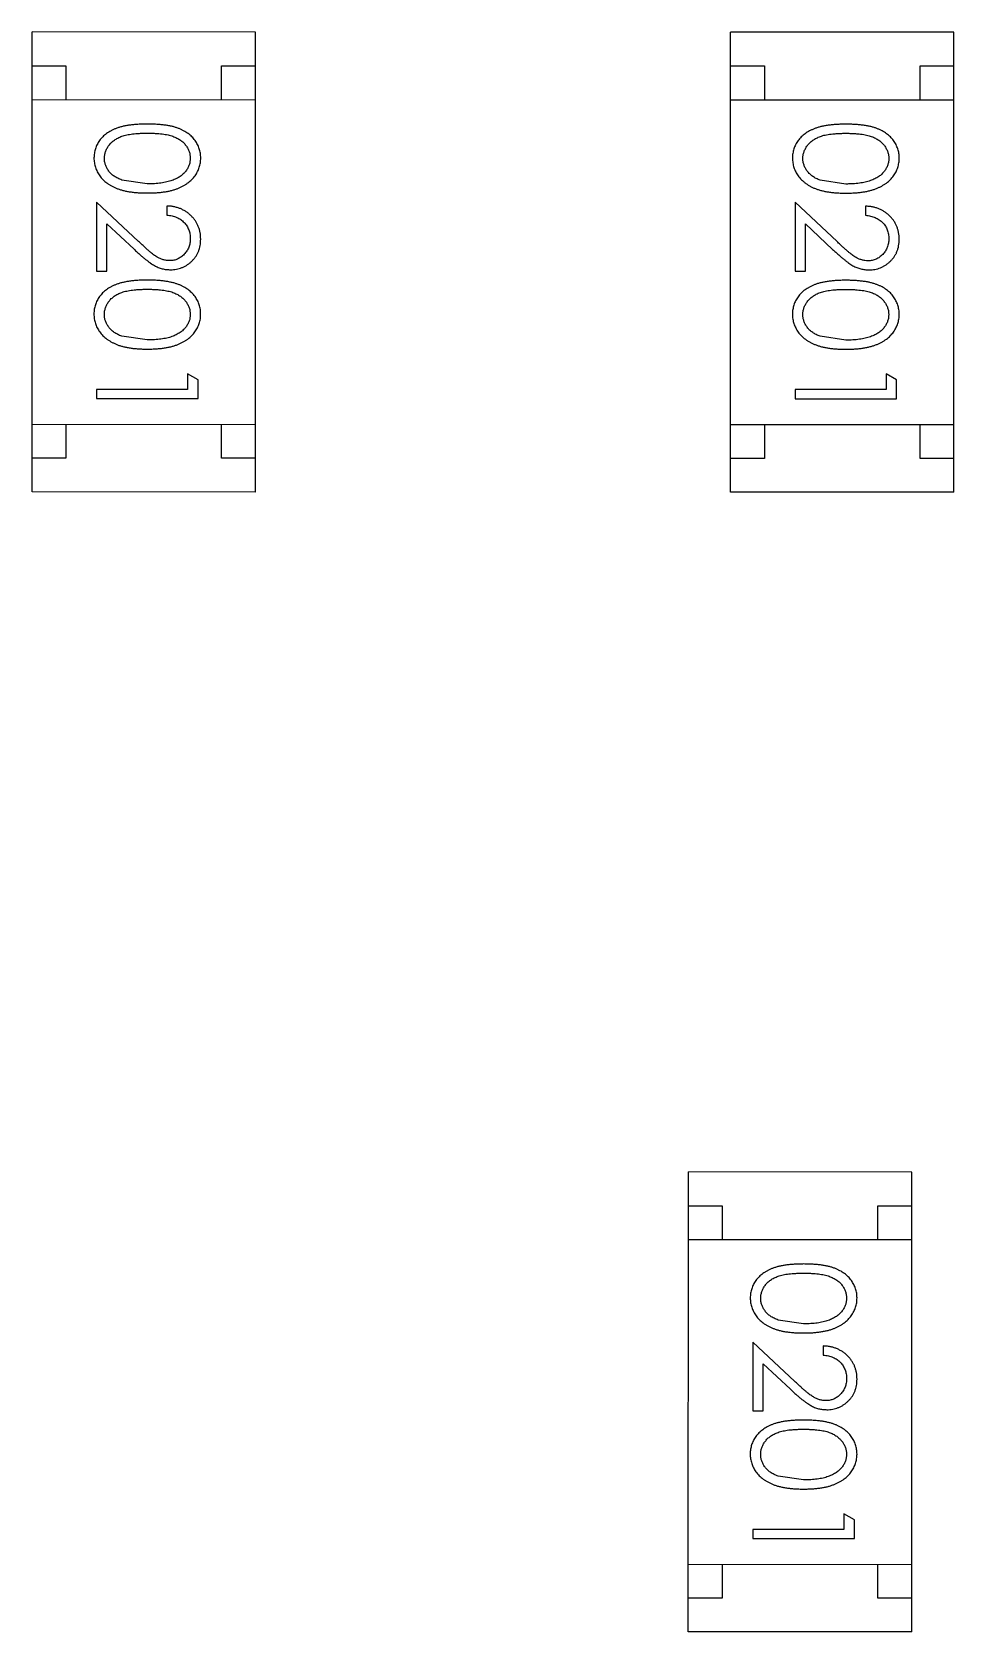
# Model space of a CAD drawing. Header units: inches. Extents: x -29 to 164, y -51 to 83.
# Drawn here: x 150.427 to 151.789, y 26.335 to 28.7 of the extents above; entities that cross this region are included whole.
import ezdxf

# ---------------------------------------------------------------- set-up
doc = ezdxf.new("R2010")
doc.units = ezdxf.units.IN
doc.header["$LTSCALE"] = 1.21
doc.header["$MEASUREMENT"] = 0
doc.layers.get('0').update_dxf_attribs({"linetype": 'CONTINUOUS'})

msp = doc.modelspace()

# ---------------------------------------------------------------- linework, layer by layer
at = {"color": 7, "linetype": 'Continuous'}
for p, q in [((150.4267, 28.0205), (150.4268, 28.7005)), ((150.7568, 28.7004), (150.4268, 28.7005)), ((150.7567, 28.0204), (150.7568, 28.7004)), ((151.4586, 28.0202), (151.4588, 28.7002)), ((151.7888, 28.7002), (151.4588, 28.7002)), ((151.7886, 28.0202), (151.7888, 28.7002)), ((150.4268, 28.6505), (150.4768, 28.6504)), ((150.4768, 28.6504), (150.4768, 28.6004)), ((150.7068, 28.6004), (150.7068, 28.6504)), ((150.7068, 28.6504), (150.7568, 28.6504)), ((151.4588, 28.6502), (151.5088, 28.6502)), ((151.5088, 28.6502), (151.5088, 28.6002)), ((151.7388, 28.6502), (151.7888, 28.6502)), ((151.7388, 28.6002), (151.7388, 28.6502)), ((150.4268, 28.6005), (150.7568, 28.6004)), ((151.4588, 28.6002), (151.7888, 28.6002)), ((150.597, 28.4759), (150.5593, 28.4816)), ((151.629, 28.4757), (151.5913, 28.4814)), ((150.522, 28.449), (150.522, 28.3471)), ((150.5841, 28.3908), (150.522, 28.449)), ((150.6259, 28.4432), (150.6259, 28.4298)), ((151.554, 28.4488), (151.554, 28.3469)), ((151.6161, 28.3906), (151.554, 28.4488)), ((151.6579, 28.443), (151.6579, 28.4295)), ((150.5374, 28.3471), (150.5374, 28.4169)), ((150.5374, 28.4169), (150.5774, 28.3794)), ((151.5694, 28.3469), (151.5694, 28.4167)), ((151.5694, 28.4167), (151.6094, 28.3791)), ((150.522, 28.3471), (150.5374, 28.3471)), ((151.554, 28.3469), (151.5694, 28.3469)), ((150.597, 28.2452), (150.5593, 28.2508)), ((151.629, 28.2449), (151.5913, 28.2506)), ((150.6566, 28.1951), (150.6566, 28.1721)), ((150.672, 28.1863), (150.6566, 28.1951)), ((151.6886, 28.1949), (151.6886, 28.1718)), ((151.704, 28.1861), (151.6886, 28.1949)), ((150.522, 28.1721), (150.522, 28.1586)), ((150.6566, 28.1721), (150.522, 28.1721)), ((150.672, 28.1586), (150.672, 28.1863)), ((151.554, 28.1719), (151.5539, 28.1584)), ((151.6886, 28.1718), (151.554, 28.1719)), ((151.7039, 28.1584), (151.704, 28.1861)), ((150.522, 28.1586), (150.672, 28.1586)), ((151.5539, 28.1584), (151.7039, 28.1584)), ((150.4267, 28.1205), (150.7567, 28.1204)), ((150.4767, 28.1204), (150.4767, 28.0704)), ((150.7067, 28.0704), (150.7067, 28.1204)), ((151.4587, 28.1202), (151.7887, 28.1202)), ((151.5087, 28.1202), (151.5086, 28.0702)), ((151.7386, 28.0702), (151.7387, 28.1202)), ((150.4767, 28.0704), (150.4267, 28.0705)), ((150.7567, 28.0704), (150.7067, 28.0704)), ((151.5086, 28.0702), (151.4586, 28.0702)), ((151.7886, 28.0702), (151.7386, 28.0702)), ((150.7567, 28.0204), (150.4267, 28.0205)), ((151.7886, 28.0202), (151.4586, 28.0202)), ((151.3963, 26.3353), (151.3964, 27.0153)), ((151.7264, 27.0152), (151.3964, 27.0153)), ((151.7263, 26.3352), (151.7264, 27.0152)), ((151.3964, 26.9653), (151.4464, 26.9652)), ((151.4464, 26.9652), (151.4464, 26.9152)), ((151.6764, 26.9652), (151.7264, 26.9652)), ((151.6764, 26.9152), (151.6764, 26.9652)), ((151.3964, 26.9153), (151.7264, 26.9152)), ((151.5667, 26.7907), (151.529, 26.7964)), ((151.4917, 26.7638), (151.4916, 26.6619)), ((151.5537, 26.7056), (151.4917, 26.7638)), ((151.5955, 26.758), (151.5955, 26.7446)), ((151.507, 26.6619), (151.507, 26.7317)), ((151.507, 26.7317), (151.5471, 26.6942)), ((151.4916, 26.6619), (151.507, 26.6619)), ((151.5666, 26.56), (151.5289, 26.5656)), ((151.6262, 26.5099), (151.6262, 26.4869)), ((151.6416, 26.5011), (151.6262, 26.5099)), ((151.6416, 26.4734), (151.6416, 26.5011)), ((151.6262, 26.4869), (151.4916, 26.4869)), ((151.4916, 26.4869), (151.4916, 26.4734)), ((151.4916, 26.4734), (151.6416, 26.4734)), ((151.3963, 26.4353), (151.7263, 26.4352)), ((151.4463, 26.4352), (151.4463, 26.3852)), ((151.6763, 26.3852), (151.6763, 26.4352)), ((151.4463, 26.3852), (151.3963, 26.3853)), ((151.7263, 26.3852), (151.6763, 26.3852)), ((151.7263, 26.3352), (151.3963, 26.3353))]:
    msp.add_line(p, q, dxfattribs=at)
for points, knots in [([(150.597, 28.5644), (150.5946, 28.5644), (150.59, 28.5643), (150.5832, 28.564), (150.5768, 28.5635), (150.5709, 28.5628), (150.5654, 28.5619), (150.5602, 28.5609), (150.5555, 28.5595), (150.5512, 28.558), (150.5472, 28.5563), (150.5434, 28.5545), (150.54, 28.5525), (150.5368, 28.5503), (150.5338, 28.548), (150.5311, 28.5455), (150.5286, 28.5429), (150.5264, 28.5401), (150.5245, 28.5372), (150.5228, 28.5341), (150.5214, 28.531), (150.5202, 28.5278), (150.5193, 28.5246), (150.5187, 28.5212), (150.5183, 28.5178), (150.5182, 28.5154), (150.5182, 28.5143)], [0, 0, 0, 0, 0.068113, 0.132564, 0.193427, 0.250218, 0.303569, 0.353576, 0.400235, 0.443586, 0.484619, 0.524292, 0.56238, 0.599049, 0.63494, 0.669782, 0.704009, 0.737842, 0.771098, 0.803896, 0.836415, 0.868639, 0.900715, 0.933378, 0.966213, 1, 1, 1, 1]), ([(150.5336, 28.5138), (150.5337, 28.5154), (150.5338, 28.5188), (150.5351, 28.5236), (150.5372, 28.5284), (150.5396, 28.5321), (150.5419, 28.535), (150.5438, 28.537), (150.546, 28.5389), (150.5483, 28.5407), (150.5508, 28.5423), (150.5535, 28.5438), (150.5564, 28.5452), (150.5595, 28.5464), (150.5629, 28.5475), (150.5667, 28.5484), (150.5708, 28.5492), (150.5753, 28.5498), (150.5802, 28.5503), (150.5855, 28.5507), (150.5912, 28.5509), (150.595, 28.5509), (150.597, 28.5509)], [0, 0, 0, 0, 0.060034, 0.120278, 0.182348, 0.247919, 0.281641, 0.315701, 0.350322, 0.385703, 0.421819, 0.459196, 0.497866, 0.538301, 0.58121, 0.628183, 0.679403, 0.734699, 0.794074, 0.858416, 0.927049, 1, 1, 1, 1]), ([(150.6759, 28.5142), (150.6759, 28.5154), (150.6758, 28.5177), (150.6754, 28.5212), (150.6748, 28.5246), (150.6738, 28.5278), (150.6727, 28.5311), (150.6712, 28.5342), (150.6695, 28.5372), (150.6675, 28.5402), (150.6653, 28.543), (150.6629, 28.5456), (150.6602, 28.5481), (150.6572, 28.5504), (150.654, 28.5526), (150.6505, 28.5546), (150.6468, 28.5564), (150.6429, 28.5581), (150.6386, 28.5596), (150.6339, 28.5609), (150.6288, 28.562), (150.6232, 28.5628), (150.6173, 28.5635), (150.6109, 28.564), (150.6041, 28.5643), (150.5994, 28.5644), (150.597, 28.5644)], [0, 0, 0, 0, 0.033742, 0.066533, 0.099153, 0.13154, 0.164087, 0.196563, 0.229707, 0.263315, 0.297504, 0.331686, 0.366482, 0.4021, 0.438958, 0.476748, 0.515985, 0.556589, 0.599519, 0.645765, 0.695487, 0.748721, 0.805687, 0.866754, 0.931405, 1, 1, 1, 1]), ([(150.597, 28.5509), (150.5991, 28.5509), (150.603, 28.5509), (150.6086, 28.5506), (150.6139, 28.5503), (150.6188, 28.5498), (150.6233, 28.5492), (150.6275, 28.5483), (150.6312, 28.5474), (150.6346, 28.5463), (150.6378, 28.5451), (150.6407, 28.5437), (150.6434, 28.5422), (150.6459, 28.5406), (150.6482, 28.5389), (150.6503, 28.537), (150.6523, 28.535), (150.6545, 28.5321), (150.6569, 28.5284), (150.659, 28.5237), (150.6602, 28.5187), (150.6604, 28.5154), (150.6605, 28.5138)], [0, 0, 0, 0, 0.073302, 0.142286, 0.206253, 0.266017, 0.321612, 0.372532, 0.419497, 0.462398, 0.502825, 0.541489, 0.579034, 0.615143, 0.650298, 0.684912, 0.718701, 0.752189, 0.817245, 0.879117, 0.939613, 1, 1, 1, 1]), ([(151.629, 28.5642), (151.6266, 28.5642), (151.6219, 28.5641), (151.6152, 28.5638), (151.6088, 28.5633), (151.6029, 28.5626), (151.5974, 28.5617), (151.5922, 28.5607), (151.5875, 28.5593), (151.5831, 28.5578), (151.5791, 28.5561), (151.5754, 28.5543), (151.572, 28.5523), (151.5688, 28.5501), (151.5658, 28.5478), (151.563, 28.5453), (151.5606, 28.5426), (151.5584, 28.5399), (151.5565, 28.5369), (151.5548, 28.5339), (151.5533, 28.5308), (151.5522, 28.5276), (151.5513, 28.5244), (151.5506, 28.521), (151.5502, 28.5175), (151.5502, 28.5152), (151.5502, 28.514)], [0, 0, 0, 0, 0.068113, 0.132564, 0.193427, 0.250218, 0.303569, 0.353576, 0.400235, 0.443586, 0.484619, 0.524292, 0.56238, 0.599049, 0.63494, 0.669782, 0.704009, 0.737842, 0.771098, 0.803896, 0.836415, 0.868639, 0.900715, 0.933378, 0.966213, 1, 1, 1, 1]), ([(151.5656, 28.5136), (151.5656, 28.5152), (151.5658, 28.5185), (151.5671, 28.5234), (151.5692, 28.5281), (151.5716, 28.5319), (151.5739, 28.5348), (151.5758, 28.5368), (151.5779, 28.5387), (151.5803, 28.5405), (151.5828, 28.5421), (151.5855, 28.5436), (151.5884, 28.5449), (151.5915, 28.5462), (151.5949, 28.5473), (151.5987, 28.5482), (151.6028, 28.5489), (151.6073, 28.5496), (151.6122, 28.5501), (151.6175, 28.5504), (151.6231, 28.5507), (151.627, 28.5507), (151.629, 28.5507)], [0, 0, 0, 0, 0.060034, 0.120278, 0.182348, 0.247919, 0.281641, 0.315701, 0.350322, 0.385703, 0.421819, 0.459196, 0.497866, 0.538301, 0.58121, 0.628183, 0.679403, 0.734699, 0.794074, 0.858416, 0.927049, 1, 1, 1, 1]), ([(151.7079, 28.514), (151.7078, 28.5152), (151.7078, 28.5175), (151.7074, 28.521), (151.7068, 28.5243), (151.7058, 28.5276), (151.7046, 28.5308), (151.7032, 28.534), (151.7015, 28.537), (151.6995, 28.54), (151.6973, 28.5428), (151.6949, 28.5454), (151.6921, 28.5479), (151.6892, 28.5502), (151.686, 28.5524), (151.6825, 28.5544), (151.6788, 28.5562), (151.6749, 28.5579), (151.6706, 28.5594), (151.6659, 28.5607), (151.6607, 28.5618), (151.6552, 28.5626), (151.6492, 28.5633), (151.6429, 28.5638), (151.636, 28.5641), (151.6314, 28.5642), (151.629, 28.5642)], [0, 0, 0, 0, 0.033742, 0.066533, 0.099153, 0.13154, 0.164087, 0.196563, 0.229707, 0.263315, 0.297504, 0.331686, 0.366482, 0.4021, 0.438958, 0.476748, 0.515985, 0.556589, 0.599519, 0.645765, 0.695487, 0.748721, 0.805687, 0.866754, 0.931405, 1, 1, 1, 1]), ([(151.629, 28.5507), (151.631, 28.5507), (151.635, 28.5507), (151.6406, 28.5504), (151.6459, 28.5501), (151.6508, 28.5496), (151.6553, 28.549), (151.6595, 28.5481), (151.6632, 28.5472), (151.6666, 28.5461), (151.6697, 28.5449), (151.6726, 28.5435), (151.6753, 28.542), (151.6779, 28.5404), (151.6802, 28.5387), (151.6823, 28.5368), (151.6843, 28.5347), (151.6865, 28.5319), (151.6889, 28.5281), (151.691, 28.5234), (151.6922, 28.5185), (151.6924, 28.5152), (151.6925, 28.5136)], [0, 0, 0, 0, 0.073302, 0.142286, 0.206253, 0.266017, 0.321612, 0.372532, 0.419497, 0.462398, 0.502825, 0.541489, 0.579034, 0.615143, 0.650298, 0.684912, 0.718701, 0.752189, 0.817245, 0.879117, 0.939613, 1, 1, 1, 1]), ([(150.5182, 28.5143), (150.5182, 28.5131), (150.5182, 28.5107), (150.5187, 28.5072), (150.5193, 28.5037), (150.5203, 28.5004), (150.5215, 28.4971), (150.5229, 28.4939), (150.5247, 28.4908), (150.5267, 28.4878), (150.5289, 28.4849), (150.5315, 28.4822), (150.5342, 28.4796), (150.5373, 28.4772), (150.5406, 28.4749), (150.5441, 28.4729), (150.5479, 28.4709), (150.552, 28.4692), (150.5564, 28.4675), (150.5611, 28.4662), (150.5662, 28.465), (150.5717, 28.4641), (150.5775, 28.4634), (150.5837, 28.4628), (150.5902, 28.4625), (150.5947, 28.4625), (150.597, 28.4625)], [0, 0, 0, 0, 0.033824, 0.067298, 0.10028, 0.133019, 0.165736, 0.198792, 0.232372, 0.266409, 0.301016, 0.336196, 0.371972, 0.408574, 0.446394, 0.485225, 0.525372, 0.567224, 0.611081, 0.65775, 0.70702, 0.759235, 0.814484, 0.873227, 0.934937, 1, 1, 1, 1]), ([(150.5593, 28.4816), (150.5583, 28.482), (150.5562, 28.4828), (150.5533, 28.4841), (150.5506, 28.4856), (150.548, 28.4872), (150.5457, 28.4889), (150.5436, 28.4908), (150.5417, 28.4928), (150.5394, 28.4956), (150.5371, 28.4993), (150.5351, 28.504), (150.5338, 28.5088), (150.5336, 28.5121), (150.5336, 28.5138)], [0, 0, 0, 0, 0.075949, 0.148549, 0.218996, 0.286119, 0.351826, 0.416074, 0.478265, 0.540325, 0.660405, 0.774606, 0.887187, 1, 1, 1, 1]), ([(150.597, 28.4625), (150.5993, 28.4625), (150.6038, 28.4625), (150.6103, 28.4628), (150.6165, 28.4634), (150.6224, 28.4641), (150.6279, 28.4651), (150.633, 28.4662), (150.6377, 28.4676), (150.6422, 28.4692), (150.6462, 28.4711), (150.6501, 28.473), (150.6536, 28.4751), (150.6569, 28.4773), (150.66, 28.4797), (150.6627, 28.4823), (150.6653, 28.485), (150.6675, 28.4879), (150.6695, 28.4909), (150.6712, 28.494), (150.6727, 28.4971), (150.6738, 28.5004), (150.6748, 28.5037), (150.6754, 28.5071), (150.6758, 28.5107), (150.6759, 28.513), (150.6759, 28.5142)], [0, 0, 0, 0, 0.065278, 0.127205, 0.186168, 0.241675, 0.294115, 0.343609, 0.390387, 0.434463, 0.476646, 0.517002, 0.555936, 0.593716, 0.630057, 0.665601, 0.700745, 0.734917, 0.768681, 0.802087, 0.834849, 0.867433, 0.900138, 0.932806, 0.966212, 1, 1, 1, 1]), ([(150.6605, 28.5138), (150.6604, 28.5121), (150.6602, 28.5088), (150.659, 28.504), (150.6569, 28.4993), (150.6545, 28.4956), (150.6522, 28.4927), (150.6502, 28.4907), (150.648, 28.4887), (150.6455, 28.4869), (150.6428, 28.4852), (150.6399, 28.4837), (150.6367, 28.4822), (150.6333, 28.4809), (150.6296, 28.4798), (150.6257, 28.4787), (150.6215, 28.4779), (150.6171, 28.4771), (150.6124, 28.4766), (150.6075, 28.4762), (150.6024, 28.476), (150.5988, 28.4759), (150.597, 28.4759)], [0, 0, 0, 0, 0.059689, 0.119507, 0.181075, 0.246162, 0.279894, 0.314468, 0.350403, 0.387474, 0.426147, 0.466624, 0.508745, 0.553328, 0.600058, 0.649177, 0.700552, 0.754894, 0.811825, 0.871514, 0.934319, 1, 1, 1, 1]), ([(151.5502, 28.514), (151.5502, 28.5128), (151.5502, 28.5105), (151.5507, 28.507), (151.5513, 28.5035), (151.5523, 28.5002), (151.5535, 28.4969), (151.5549, 28.4937), (151.5567, 28.4906), (151.5586, 28.4876), (151.5609, 28.4847), (151.5634, 28.482), (151.5662, 28.4794), (151.5693, 28.477), (151.5726, 28.4747), (151.5761, 28.4727), (151.5799, 28.4707), (151.584, 28.4689), (151.5884, 28.4673), (151.5931, 28.466), (151.5982, 28.4648), (151.6037, 28.4639), (151.6095, 28.4632), (151.6157, 28.4626), (151.6222, 28.4623), (151.6267, 28.4623), (151.629, 28.4622)], [0, 0, 0, 0, 0.033824, 0.067298, 0.10028, 0.133019, 0.165736, 0.198792, 0.232372, 0.266409, 0.301016, 0.336196, 0.371972, 0.408574, 0.446394, 0.485225, 0.525372, 0.567224, 0.611081, 0.65775, 0.70702, 0.759235, 0.814484, 0.873227, 0.934937, 1, 1, 1, 1]), ([(151.5913, 28.4814), (151.5903, 28.4818), (151.5882, 28.4825), (151.5853, 28.4839), (151.5826, 28.4853), (151.58, 28.4869), (151.5777, 28.4887), (151.5756, 28.4905), (151.5737, 28.4925), (151.5714, 28.4954), (151.5691, 28.499), (151.5671, 28.5038), (151.5658, 28.5086), (151.5656, 28.5119), (151.5656, 28.5136)], [0, 0, 0, 0, 0.075949, 0.148549, 0.218996, 0.286119, 0.351826, 0.416074, 0.478265, 0.540325, 0.660405, 0.774606, 0.887187, 1, 1, 1, 1]), ([(151.629, 28.4622), (151.6313, 28.4623), (151.6357, 28.4623), (151.6423, 28.4626), (151.6485, 28.4631), (151.6544, 28.4639), (151.6598, 28.4648), (151.665, 28.466), (151.6697, 28.4674), (151.6741, 28.469), (151.6782, 28.4708), (151.6821, 28.4727), (151.6856, 28.4749), (151.6889, 28.4771), (151.6919, 28.4795), (151.6947, 28.4821), (151.6972, 28.4848), (151.6995, 28.4877), (151.7015, 28.4906), (151.7032, 28.4937), (151.7046, 28.4969), (151.7058, 28.5002), (151.7067, 28.5035), (151.7074, 28.5069), (151.7078, 28.5104), (151.7078, 28.5128), (151.7079, 28.514)], [0, 0, 0, 0, 0.065278, 0.127205, 0.186168, 0.241675, 0.294115, 0.343609, 0.390387, 0.434463, 0.476646, 0.517002, 0.555936, 0.593716, 0.630057, 0.665601, 0.700745, 0.734917, 0.768681, 0.802087, 0.834849, 0.867433, 0.900138, 0.932806, 0.966212, 1, 1, 1, 1]), ([(151.6925, 28.5136), (151.6924, 28.5119), (151.6922, 28.5086), (151.691, 28.5038), (151.6888, 28.4991), (151.6865, 28.4954), (151.6842, 28.4925), (151.6822, 28.4905), (151.68, 28.4885), (151.6775, 28.4867), (151.6748, 28.485), (151.6718, 28.4835), (151.6687, 28.482), (151.6652, 28.4807), (151.6616, 28.4795), (151.6577, 28.4785), (151.6535, 28.4777), (151.6491, 28.4769), (151.6444, 28.4764), (151.6395, 28.4759), (151.6343, 28.4758), (151.6308, 28.4757), (151.629, 28.4757)], [0, 0, 0, 0, 0.059689, 0.119507, 0.181075, 0.246162, 0.279894, 0.314468, 0.350403, 0.387474, 0.426147, 0.466624, 0.508745, 0.553328, 0.600058, 0.649177, 0.700552, 0.754894, 0.811825, 0.871514, 0.934319, 1, 1, 1, 1]), ([(150.6759, 28.3943), (150.6758, 28.396), (150.6758, 28.3993), (150.6751, 28.4041), (150.674, 28.4087), (150.6724, 28.4132), (150.6704, 28.4174), (150.668, 28.4214), (150.6652, 28.4252), (150.6618, 28.4288), (150.6582, 28.432), (150.6543, 28.4349), (150.6502, 28.4373), (150.6458, 28.4394), (150.6412, 28.441), (150.6363, 28.4422), (150.6312, 28.443), (150.6277, 28.4431), (150.6259, 28.4432)], [0, 0, 0, 0, 0.06445, 0.126725, 0.187421, 0.247417, 0.306749, 0.366595, 0.427749, 0.490235, 0.553031, 0.614805, 0.676505, 0.738096, 0.801021, 0.864897, 0.931209, 1, 1, 1, 1]), ([(151.7078, 28.3941), (151.7078, 28.3958), (151.7077, 28.399), (151.7071, 28.4039), (151.7059, 28.4085), (151.7044, 28.4129), (151.7024, 28.4171), (151.7, 28.4212), (151.6971, 28.425), (151.6938, 28.4285), (151.6902, 28.4318), (151.6863, 28.4347), (151.6822, 28.4371), (151.6778, 28.4391), (151.6731, 28.4408), (151.6683, 28.4419), (151.6631, 28.4427), (151.6596, 28.4429), (151.6579, 28.443)], [0, 0, 0, 0, 0.06445, 0.126725, 0.187421, 0.247417, 0.306749, 0.366595, 0.427749, 0.490235, 0.553031, 0.614805, 0.676505, 0.738096, 0.801021, 0.864897, 0.931209, 1, 1, 1, 1]), ([(150.6259, 28.4298), (150.6272, 28.4296), (150.6298, 28.4294), (150.6336, 28.4286), (150.6371, 28.4277), (150.6405, 28.4265), (150.6435, 28.4249), (150.6464, 28.4232), (150.649, 28.4212), (150.6514, 28.4189), (150.6535, 28.4165), (150.6554, 28.4139), (150.657, 28.4111), (150.6582, 28.4082), (150.6592, 28.4051), (150.66, 28.4018), (150.6604, 28.3985), (150.6604, 28.3962), (150.6605, 28.395)], [0, 0, 0, 0, 0.073648, 0.143686, 0.210962, 0.275557, 0.338064, 0.399311, 0.4594, 0.51934, 0.579024, 0.637809, 0.695959, 0.754122, 0.813113, 0.873453, 0.935561, 1, 1, 1, 1]), ([(151.6579, 28.4295), (151.6592, 28.4294), (151.6618, 28.4292), (151.6656, 28.4284), (151.6691, 28.4275), (151.6724, 28.4262), (151.6755, 28.4247), (151.6784, 28.423), (151.681, 28.421), (151.6834, 28.4187), (151.6855, 28.4163), (151.6874, 28.4137), (151.689, 28.4109), (151.6902, 28.4079), (151.6912, 28.4049), (151.6919, 28.4016), (151.6924, 28.3982), (151.6924, 28.3959), (151.6925, 28.3948)], [0, 0, 0, 0, 0.073648, 0.143686, 0.210962, 0.275557, 0.338064, 0.399311, 0.4594, 0.51934, 0.579024, 0.637809, 0.695959, 0.754122, 0.813113, 0.873453, 0.935561, 1, 1, 1, 1]), ([(150.6301, 28.3625), (150.6284, 28.3625), (150.6252, 28.3626), (150.6204, 28.3637), (150.6158, 28.3654), (150.612, 28.3674), (150.6088, 28.3694), (150.6061, 28.3713), (150.6032, 28.3736), (150.5999, 28.3763), (150.5964, 28.3794), (150.5926, 28.3828), (150.5884, 28.3867), (150.5856, 28.3894), (150.5841, 28.3908)], [0, 0, 0, 0, 0.088014, 0.174976, 0.2638, 0.355443, 0.406413, 0.465519, 0.533076, 0.609353, 0.693899, 0.787171, 0.889197, 1, 1, 1, 1]), ([(150.6605, 28.395), (150.6604, 28.3939), (150.6604, 28.3917), (150.66, 28.3884), (150.6593, 28.3853), (150.6583, 28.3824), (150.657, 28.3795), (150.6555, 28.3768), (150.6536, 28.3743), (150.6515, 28.3719), (150.6492, 28.3697), (150.6468, 28.3678), (150.6443, 28.3661), (150.6417, 28.3647), (150.6389, 28.3637), (150.6361, 28.363), (150.6331, 28.3625), (150.6311, 28.3625), (150.6301, 28.3625)], [0, 0, 0, 0, 0.068027, 0.133505, 0.19695, 0.26027, 0.322741, 0.384982, 0.448465, 0.513424, 0.578224, 0.640011, 0.700094, 0.760067, 0.819012, 0.877878, 0.938035, 1, 1, 1, 1]), ([(150.6313, 28.349), (150.6327, 28.349), (150.6357, 28.3491), (150.64, 28.3497), (150.6441, 28.3507), (150.6481, 28.352), (150.652, 28.3538), (150.6557, 28.356), (150.6593, 28.3585), (150.6626, 28.3615), (150.6658, 28.3647), (150.6684, 28.3682), (150.6707, 28.372), (150.6726, 28.376), (150.6741, 28.3802), (150.6751, 28.3847), (150.6757, 28.3894), (150.6758, 28.3927), (150.6759, 28.3943)], [0, 0, 0, 0, 0.06271, 0.123347, 0.183401, 0.242828, 0.302097, 0.36242, 0.423725, 0.487032, 0.550491, 0.612709, 0.674265, 0.73617, 0.799211, 0.863483, 0.930525, 1, 1, 1, 1]), ([(151.662, 28.3622), (151.6604, 28.3623), (151.6572, 28.3624), (151.6524, 28.3635), (151.6477, 28.3652), (151.6439, 28.3671), (151.6408, 28.3692), (151.6381, 28.3711), (151.6352, 28.3734), (151.6319, 28.3761), (151.6284, 28.3792), (151.6245, 28.3826), (151.6204, 28.3865), (151.6176, 28.3892), (151.6161, 28.3906)], [0, 0, 0, 0, 0.088014, 0.174976, 0.2638, 0.355443, 0.406413, 0.465519, 0.533076, 0.609353, 0.693899, 0.787171, 0.889197, 1, 1, 1, 1]), ([(151.6925, 28.3948), (151.6924, 28.3936), (151.6924, 28.3914), (151.6919, 28.3882), (151.6912, 28.3851), (151.6903, 28.3821), (151.689, 28.3793), (151.6874, 28.3766), (151.6856, 28.3741), (151.6835, 28.3716), (151.6812, 28.3694), (151.6788, 28.3675), (151.6763, 28.3659), (151.6737, 28.3645), (151.6709, 28.3635), (151.668, 28.3628), (151.6651, 28.3623), (151.6631, 28.3623), (151.662, 28.3622)], [0, 0, 0, 0, 0.068027, 0.133505, 0.19695, 0.26027, 0.322741, 0.384982, 0.448465, 0.513424, 0.578224, 0.640011, 0.700094, 0.760067, 0.819012, 0.877878, 0.938035, 1, 1, 1, 1]), ([(151.6632, 28.3488), (151.6647, 28.3488), (151.6676, 28.3489), (151.672, 28.3495), (151.6761, 28.3505), (151.6801, 28.3518), (151.684, 28.3536), (151.6877, 28.3558), (151.6912, 28.3583), (151.6946, 28.3613), (151.6977, 28.3645), (151.7004, 28.368), (151.7027, 28.3718), (151.7046, 28.3757), (151.7061, 28.38), (151.7071, 28.3845), (151.7077, 28.3892), (151.7078, 28.3924), (151.7078, 28.3941)], [0, 0, 0, 0, 0.06271, 0.123347, 0.183401, 0.242828, 0.302097, 0.36242, 0.423725, 0.487032, 0.550491, 0.612709, 0.674265, 0.73617, 0.799211, 0.863483, 0.930525, 1, 1, 1, 1]), ([(150.5774, 28.3794), (150.579, 28.3779), (150.582, 28.3751), (150.5863, 28.3712), (150.5904, 28.3676), (150.5943, 28.3644), (150.5979, 28.3616), (150.6013, 28.3591), (150.6045, 28.357), (150.6083, 28.3547), (150.613, 28.3524), (150.6189, 28.3504), (150.625, 28.3492), (150.6292, 28.3491), (150.6313, 28.349)], [0, 0, 0, 0, 0.09953, 0.192079, 0.277712, 0.357454, 0.429648, 0.495771, 0.555538, 0.608657, 0.707578, 0.804328, 0.901298, 1, 1, 1, 1]), ([(151.6094, 28.3791), (151.611, 28.3777), (151.6139, 28.3749), (151.6183, 28.371), (151.6224, 28.3674), (151.6263, 28.3642), (151.6299, 28.3614), (151.6333, 28.3589), (151.6365, 28.3568), (151.6403, 28.3545), (151.645, 28.3521), (151.6509, 28.3502), (151.657, 28.349), (151.6612, 28.3488), (151.6632, 28.3488)], [0, 0, 0, 0, 0.09953, 0.192079, 0.277712, 0.357454, 0.429648, 0.495771, 0.555538, 0.608657, 0.707578, 0.804328, 0.901298, 1, 1, 1, 1]), ([(150.5969, 28.3336), (150.5946, 28.3336), (150.5899, 28.3336), (150.5832, 28.3333), (150.5768, 28.3328), (150.5709, 28.3321), (150.5653, 28.3312), (150.5602, 28.3301), (150.5555, 28.3288), (150.5511, 28.3273), (150.5471, 28.3256), (150.5434, 28.3237), (150.5399, 28.3217), (150.5367, 28.3195), (150.5337, 28.3172), (150.531, 28.3148), (150.5286, 28.3121), (150.5264, 28.3093), (150.5245, 28.3064), (150.5228, 28.3034), (150.5213, 28.3003), (150.5202, 28.2971), (150.5193, 28.2938), (150.5186, 28.2905), (150.5182, 28.287), (150.5182, 28.2847), (150.5181, 28.2835)], [0, 0, 0, 0, 0.068113, 0.132564, 0.193427, 0.250218, 0.303569, 0.353576, 0.400235, 0.443586, 0.484619, 0.524292, 0.56238, 0.599049, 0.63494, 0.669782, 0.704009, 0.737842, 0.771098, 0.803896, 0.836415, 0.868639, 0.900715, 0.933378, 0.966213, 1, 1, 1, 1]), ([(150.5335, 28.283), (150.5336, 28.2847), (150.5338, 28.288), (150.5351, 28.2929), (150.5372, 28.2976), (150.5395, 28.3014), (150.5418, 28.3042), (150.5438, 28.3063), (150.5459, 28.3082), (150.5482, 28.3099), (150.5507, 28.3116), (150.5534, 28.313), (150.5563, 28.3144), (150.5595, 28.3156), (150.5629, 28.3167), (150.5666, 28.3176), (150.5708, 28.3184), (150.5753, 28.3191), (150.5802, 28.3195), (150.5855, 28.3199), (150.5911, 28.3201), (150.595, 28.3201), (150.597, 28.3202)], [0, 0, 0, 0, 0.060034, 0.120278, 0.182348, 0.247919, 0.281641, 0.315701, 0.350322, 0.385703, 0.421819, 0.459196, 0.497866, 0.538301, 0.58121, 0.628183, 0.679403, 0.734699, 0.794074, 0.858416, 0.927049, 1, 1, 1, 1]), ([(150.6758, 28.2834), (150.6758, 28.2846), (150.6758, 28.287), (150.6754, 28.2904), (150.6747, 28.2938), (150.6738, 28.2971), (150.6726, 28.3003), (150.6712, 28.3034), (150.6694, 28.3064), (150.6675, 28.3094), (150.6653, 28.3122), (150.6628, 28.3149), (150.6601, 28.3173), (150.6572, 28.3197), (150.6539, 28.3218), (150.6505, 28.3238), (150.6468, 28.3257), (150.6428, 28.3273), (150.6385, 28.3288), (150.6338, 28.3301), (150.6287, 28.3312), (150.6232, 28.3321), (150.6172, 28.3328), (150.6108, 28.3333), (150.604, 28.3336), (150.5993, 28.3336), (150.5969, 28.3336)], [0, 0, 0, 0, 0.033742, 0.066533, 0.099153, 0.13154, 0.164087, 0.196563, 0.229707, 0.263315, 0.297504, 0.331686, 0.366482, 0.4021, 0.438958, 0.476748, 0.515985, 0.556589, 0.599519, 0.645765, 0.695487, 0.748721, 0.805687, 0.866754, 0.931405, 1, 1, 1, 1]), ([(150.597, 28.3202), (150.599, 28.3201), (150.6029, 28.3201), (150.6086, 28.3199), (150.6139, 28.3195), (150.6188, 28.319), (150.6233, 28.3184), (150.6274, 28.3176), (150.6312, 28.3167), (150.6346, 28.3156), (150.6377, 28.3143), (150.6406, 28.313), (150.6433, 28.3115), (150.6458, 28.3098), (150.6482, 28.3081), (150.6503, 28.3062), (150.6522, 28.3042), (150.6545, 28.3013), (150.6568, 28.2976), (150.659, 28.2929), (150.6602, 28.288), (150.6604, 28.2847), (150.6605, 28.283)], [0, 0, 0, 0, 0.073302, 0.142286, 0.206253, 0.266017, 0.321612, 0.372532, 0.419497, 0.462398, 0.502825, 0.541489, 0.579034, 0.615143, 0.650298, 0.684912, 0.718701, 0.752189, 0.817245, 0.879117, 0.939613, 1, 1, 1, 1]), ([(151.6289, 28.3334), (151.6265, 28.3334), (151.6219, 28.3334), (151.6151, 28.3331), (151.6088, 28.3326), (151.6028, 28.3318), (151.5973, 28.3309), (151.5922, 28.3299), (151.5874, 28.3286), (151.5831, 28.3271), (151.5791, 28.3254), (151.5754, 28.3235), (151.5719, 28.3215), (151.5687, 28.3193), (151.5657, 28.317), (151.563, 28.3145), (151.5606, 28.3119), (151.5584, 28.3091), (151.5564, 28.3062), (151.5548, 28.3032), (151.5533, 28.3001), (151.5522, 28.2969), (151.5513, 28.2936), (151.5506, 28.2902), (151.5502, 28.2868), (151.5501, 28.2844), (151.5501, 28.2833)], [0, 0, 0, 0, 0.068113, 0.132564, 0.193427, 0.250218, 0.303569, 0.353576, 0.400235, 0.443586, 0.484619, 0.524292, 0.56238, 0.599049, 0.63494, 0.669782, 0.704009, 0.737842, 0.771098, 0.803896, 0.836415, 0.868639, 0.900715, 0.933378, 0.966213, 1, 1, 1, 1]), ([(151.5655, 28.2828), (151.5656, 28.2845), (151.5658, 28.2878), (151.5671, 28.2926), (151.5691, 28.2974), (151.5715, 28.3011), (151.5738, 28.304), (151.5757, 28.3061), (151.5779, 28.3079), (151.5802, 28.3097), (151.5827, 28.3113), (151.5854, 28.3128), (151.5883, 28.3142), (151.5914, 28.3154), (151.5949, 28.3165), (151.5986, 28.3174), (151.6028, 28.3182), (151.6073, 28.3189), (151.6122, 28.3193), (151.6174, 28.3197), (151.6231, 28.3199), (151.627, 28.3199), (151.629, 28.3199)], [0, 0, 0, 0, 0.060034, 0.120278, 0.182348, 0.247919, 0.281641, 0.315701, 0.350322, 0.385703, 0.421819, 0.459196, 0.497866, 0.538301, 0.58121, 0.628183, 0.679403, 0.734699, 0.794074, 0.858416, 0.927049, 1, 1, 1, 1]), ([(151.7078, 28.2832), (151.7078, 28.2844), (151.7078, 28.2867), (151.7074, 28.2902), (151.7067, 28.2936), (151.7058, 28.2969), (151.7046, 28.3001), (151.7031, 28.3032), (151.7014, 28.3062), (151.6995, 28.3092), (151.6973, 28.312), (151.6948, 28.3147), (151.6921, 28.3171), (151.6891, 28.3195), (151.6859, 28.3216), (151.6825, 28.3236), (151.6788, 28.3255), (151.6748, 28.3271), (151.6705, 28.3286), (151.6658, 28.3299), (151.6607, 28.331), (151.6552, 28.3319), (151.6492, 28.3325), (151.6428, 28.333), (151.636, 28.3334), (151.6313, 28.3334), (151.6289, 28.3334)], [0, 0, 0, 0, 0.033742, 0.066533, 0.099153, 0.13154, 0.164087, 0.196563, 0.229707, 0.263315, 0.297504, 0.331686, 0.366482, 0.4021, 0.438958, 0.476748, 0.515985, 0.556589, 0.599519, 0.645765, 0.695487, 0.748721, 0.805687, 0.866754, 0.931405, 1, 1, 1, 1]), ([(151.629, 28.3199), (151.631, 28.3199), (151.6349, 28.3199), (151.6406, 28.3197), (151.6458, 28.3193), (151.6507, 28.3188), (151.6553, 28.3182), (151.6594, 28.3174), (151.6632, 28.3165), (151.6666, 28.3154), (151.6697, 28.3141), (151.6726, 28.3128), (151.6753, 28.3113), (151.6778, 28.3096), (151.6801, 28.3079), (151.6823, 28.306), (151.6842, 28.304), (151.6864, 28.3011), (151.6888, 28.2974), (151.6909, 28.2927), (151.6922, 28.2878), (151.6923, 28.2844), (151.6924, 28.2828)], [0, 0, 0, 0, 0.073302, 0.142286, 0.206253, 0.266017, 0.321612, 0.372532, 0.419497, 0.462398, 0.502825, 0.541489, 0.579034, 0.615143, 0.650298, 0.684912, 0.718701, 0.752189, 0.817245, 0.879117, 0.939613, 1, 1, 1, 1]), ([(150.5181, 28.2835), (150.5182, 28.2823), (150.5182, 28.2799), (150.5186, 28.2764), (150.5193, 28.273), (150.5202, 28.2696), (150.5214, 28.2664), (150.5229, 28.2632), (150.5246, 28.2601), (150.5266, 28.2571), (150.5289, 28.2542), (150.5314, 28.2514), (150.5342, 28.2488), (150.5372, 28.2464), (150.5405, 28.2442), (150.5441, 28.2421), (150.5479, 28.2402), (150.552, 28.2384), (150.5563, 28.2368), (150.5611, 28.2355), (150.5662, 28.2343), (150.5716, 28.2333), (150.5774, 28.2326), (150.5836, 28.2321), (150.5902, 28.2318), (150.5946, 28.2317), (150.5969, 28.2317)], [0, 0, 0, 0, 0.033824, 0.067298, 0.10028, 0.133019, 0.165736, 0.198792, 0.232372, 0.266409, 0.301016, 0.336196, 0.371972, 0.408574, 0.446394, 0.485225, 0.525372, 0.567224, 0.611081, 0.65775, 0.70702, 0.759235, 0.814484, 0.873227, 0.934937, 1, 1, 1, 1]), ([(150.5593, 28.2508), (150.5582, 28.2512), (150.5562, 28.252), (150.5532, 28.2533), (150.5505, 28.2548), (150.548, 28.2564), (150.5457, 28.2581), (150.5436, 28.26), (150.5416, 28.262), (150.5394, 28.2648), (150.537, 28.2685), (150.5351, 28.2732), (150.5337, 28.278), (150.5336, 28.2814), (150.5335, 28.283)], [0, 0, 0, 0, 0.075949, 0.148549, 0.218996, 0.286119, 0.351826, 0.416074, 0.478265, 0.540325, 0.660405, 0.774606, 0.887187, 1, 1, 1, 1]), ([(150.5969, 28.2317), (150.5992, 28.2317), (150.6037, 28.2318), (150.6103, 28.2321), (150.6165, 28.2326), (150.6223, 28.2333), (150.6278, 28.2343), (150.6329, 28.2354), (150.6377, 28.2369), (150.6421, 28.2385), (150.6462, 28.2403), (150.65, 28.2422), (150.6536, 28.2443), (150.6569, 28.2465), (150.6599, 28.249), (150.6627, 28.2515), (150.6652, 28.2542), (150.6674, 28.2571), (150.6694, 28.2601), (150.6711, 28.2632), (150.6726, 28.2664), (150.6738, 28.2696), (150.6747, 28.2729), (150.6754, 28.2764), (150.6758, 28.2799), (150.6758, 28.2823), (150.6758, 28.2834)], [0, 0, 0, 0, 0.065278, 0.127205, 0.186168, 0.241675, 0.294115, 0.343609, 0.390387, 0.434463, 0.476646, 0.517002, 0.555936, 0.593716, 0.630057, 0.665601, 0.700745, 0.734917, 0.768681, 0.802087, 0.834849, 0.867433, 0.900138, 0.932806, 0.966212, 1, 1, 1, 1]), ([(150.6605, 28.283), (150.6604, 28.2814), (150.6602, 28.2781), (150.659, 28.2732), (150.6568, 28.2686), (150.6545, 28.2648), (150.6522, 28.2619), (150.6502, 28.2599), (150.648, 28.2579), (150.6455, 28.2561), (150.6428, 28.2545), (150.6398, 28.2529), (150.6366, 28.2515), (150.6332, 28.2501), (150.6295, 28.249), (150.6256, 28.2479), (150.6215, 28.2471), (150.6171, 28.2464), (150.6124, 28.2459), (150.6075, 28.2454), (150.6023, 28.2452), (150.5988, 28.2452), (150.597, 28.2452)], [0, 0, 0, 0, 0.059689, 0.119507, 0.181075, 0.246162, 0.279894, 0.314468, 0.350403, 0.387474, 0.426147, 0.466624, 0.508745, 0.553328, 0.600058, 0.649177, 0.700552, 0.754894, 0.811825, 0.871514, 0.934319, 1, 1, 1, 1]), ([(151.5501, 28.2833), (151.5501, 28.2821), (151.5502, 28.2797), (151.5506, 28.2762), (151.5513, 28.2727), (151.5522, 28.2694), (151.5534, 28.2661), (151.5549, 28.2629), (151.5566, 28.2599), (151.5586, 28.2568), (151.5609, 28.2539), (151.5634, 28.2512), (151.5662, 28.2486), (151.5692, 28.2462), (151.5725, 28.244), (151.5761, 28.2419), (151.5799, 28.24), (151.5839, 28.2382), (151.5883, 28.2366), (151.5931, 28.2352), (151.5982, 28.2341), (151.6036, 28.2331), (151.6094, 28.2324), (151.6156, 28.2318), (151.6221, 28.2316), (151.6266, 28.2315), (151.6289, 28.2315)], [0, 0, 0, 0, 0.033824, 0.067298, 0.10028, 0.133019, 0.165736, 0.198792, 0.232372, 0.266409, 0.301016, 0.336196, 0.371972, 0.408574, 0.446394, 0.485225, 0.525372, 0.567224, 0.611081, 0.65775, 0.70702, 0.759235, 0.814484, 0.873227, 0.934937, 1, 1, 1, 1]), ([(151.5913, 28.2506), (151.5902, 28.251), (151.5882, 28.2518), (151.5852, 28.2531), (151.5825, 28.2546), (151.58, 28.2562), (151.5777, 28.2579), (151.5755, 28.2598), (151.5736, 28.2618), (151.5714, 28.2646), (151.569, 28.2683), (151.567, 28.273), (151.5657, 28.2778), (151.5656, 28.2811), (151.5655, 28.2828)], [0, 0, 0, 0, 0.075949, 0.148549, 0.218996, 0.286119, 0.351826, 0.416074, 0.478265, 0.540325, 0.660405, 0.774606, 0.887187, 1, 1, 1, 1]), ([(151.6289, 28.2315), (151.6312, 28.2315), (151.6357, 28.2316), (151.6423, 28.2318), (151.6485, 28.2324), (151.6543, 28.2331), (151.6598, 28.2341), (151.6649, 28.2352), (151.6697, 28.2367), (151.6741, 28.2382), (151.6782, 28.2401), (151.682, 28.242), (151.6856, 28.2441), (151.6889, 28.2463), (151.6919, 28.2487), (151.6947, 28.2513), (151.6972, 28.254), (151.6994, 28.2569), (151.7014, 28.2599), (151.7031, 28.263), (151.7046, 28.2661), (151.7058, 28.2694), (151.7067, 28.2727), (151.7074, 28.2762), (151.7078, 28.2797), (151.7078, 28.282), (151.7078, 28.2832)], [0, 0, 0, 0, 0.065278, 0.127205, 0.186168, 0.241675, 0.294115, 0.343609, 0.390387, 0.434463, 0.476646, 0.517002, 0.555936, 0.593716, 0.630057, 0.665601, 0.700745, 0.734917, 0.768681, 0.802087, 0.834849, 0.867433, 0.900138, 0.932806, 0.966212, 1, 1, 1, 1]), ([(151.6924, 28.2828), (151.6923, 28.2811), (151.6922, 28.2779), (151.6909, 28.273), (151.6888, 28.2683), (151.6864, 28.2646), (151.6842, 28.2617), (151.6821, 28.2597), (151.6799, 28.2577), (151.6774, 28.2559), (151.6747, 28.2542), (151.6718, 28.2527), (151.6686, 28.2512), (151.6652, 28.2499), (151.6615, 28.2488), (151.6576, 28.2477), (151.6534, 28.2469), (151.649, 28.2461), (151.6444, 28.2456), (151.6395, 28.2452), (151.6343, 28.245), (151.6308, 28.245), (151.629, 28.2449)], [0, 0, 0, 0, 0.059689, 0.119507, 0.181075, 0.246162, 0.279894, 0.314468, 0.350403, 0.387474, 0.426147, 0.466624, 0.508745, 0.553328, 0.600058, 0.649177, 0.700552, 0.754894, 0.811825, 0.871514, 0.934319, 1, 1, 1, 1]), ([(151.5666, 26.8792), (151.5642, 26.8792), (151.5596, 26.8791), (151.5528, 26.8788), (151.5465, 26.8783), (151.5405, 26.8776), (151.535, 26.8767), (151.5299, 26.8757), (151.5251, 26.8743), (151.5208, 26.8728), (151.5168, 26.8711), (151.5131, 26.8693), (151.5096, 26.8673), (151.5064, 26.8651), (151.5034, 26.8628), (151.5007, 26.8603), (151.4983, 26.8577), (151.4961, 26.8549), (151.4941, 26.8519), (151.4925, 26.8489), (151.491, 26.8458), (151.4899, 26.8426), (151.489, 26.8394), (151.4883, 26.836), (151.4879, 26.8326), (151.4878, 26.8302), (151.4878, 26.829)], [0, 0, 0, 0, 0.068113, 0.132564, 0.193427, 0.250218, 0.303569, 0.353576, 0.400235, 0.443586, 0.484619, 0.524292, 0.56238, 0.599049, 0.63494, 0.669782, 0.704009, 0.737842, 0.771098, 0.803896, 0.836415, 0.868639, 0.900715, 0.933378, 0.966213, 1, 1, 1, 1]), ([(151.6455, 26.829), (151.6455, 26.8302), (151.6455, 26.8325), (151.6451, 26.836), (151.6444, 26.8394), (151.6434, 26.8426), (151.6423, 26.8459), (151.6408, 26.849), (151.6391, 26.852), (151.6372, 26.855), (151.6349, 26.8578), (151.6325, 26.8604), (151.6298, 26.8629), (151.6268, 26.8652), (151.6236, 26.8674), (151.6202, 26.8694), (151.6165, 26.8712), (151.6125, 26.8729), (151.6082, 26.8744), (151.6035, 26.8757), (151.5984, 26.8768), (151.5928, 26.8776), (151.5869, 26.8783), (151.5805, 26.8788), (151.5737, 26.8791), (151.569, 26.8792), (151.5666, 26.8792)], [0, 0, 0, 0, 0.033742, 0.066533, 0.099153, 0.13154, 0.164087, 0.196563, 0.229707, 0.263315, 0.297504, 0.331686, 0.366482, 0.4021, 0.438958, 0.476748, 0.515985, 0.556589, 0.599519, 0.645765, 0.695487, 0.748721, 0.805687, 0.866754, 0.931405, 1, 1, 1, 1]), ([(151.5032, 26.8286), (151.5033, 26.8302), (151.5035, 26.8336), (151.5048, 26.8384), (151.5068, 26.8432), (151.5092, 26.8469), (151.5115, 26.8498), (151.5134, 26.8518), (151.5156, 26.8537), (151.5179, 26.8555), (151.5204, 26.8571), (151.5231, 26.8586), (151.526, 26.8599), (151.5291, 26.8612), (151.5325, 26.8623), (151.5363, 26.8632), (151.5405, 26.864), (151.545, 26.8646), (151.5499, 26.8651), (151.5551, 26.8654), (151.5608, 26.8657), (151.5647, 26.8657), (151.5667, 26.8657)], [0, 0, 0, 0, 0.060034, 0.120278, 0.182348, 0.247919, 0.281641, 0.315701, 0.350322, 0.385703, 0.421819, 0.459196, 0.497866, 0.538301, 0.58121, 0.628183, 0.679403, 0.734699, 0.794074, 0.858416, 0.927049, 1, 1, 1, 1]), ([(151.5667, 26.8657), (151.5687, 26.8657), (151.5726, 26.8657), (151.5783, 26.8654), (151.5835, 26.8651), (151.5884, 26.8646), (151.593, 26.864), (151.5971, 26.8631), (151.6009, 26.8622), (151.6043, 26.8611), (151.6074, 26.8599), (151.6103, 26.8585), (151.613, 26.857), (151.6155, 26.8554), (151.6178, 26.8537), (151.62, 26.8518), (151.6219, 26.8498), (151.6241, 26.8469), (151.6265, 26.8432), (151.6286, 26.8385), (151.6299, 26.8335), (151.63, 26.8302), (151.6301, 26.8286)], [0, 0, 0, 0, 0.073302, 0.142286, 0.206253, 0.266017, 0.321612, 0.372532, 0.419497, 0.462398, 0.502825, 0.541489, 0.579034, 0.615143, 0.650298, 0.684912, 0.718701, 0.752189, 0.817245, 0.879117, 0.939613, 1, 1, 1, 1]), ([(151.4878, 26.829), (151.4878, 26.8279), (151.4879, 26.8255), (151.4883, 26.822), (151.489, 26.8185), (151.4899, 26.8152), (151.4911, 26.8119), (151.4926, 26.8087), (151.4943, 26.8056), (151.4963, 26.8026), (151.4985, 26.7997), (151.5011, 26.797), (151.5038, 26.7944), (151.5069, 26.792), (151.5102, 26.7897), (151.5138, 26.7877), (151.5176, 26.7857), (151.5216, 26.784), (151.526, 26.7823), (151.5308, 26.781), (151.5359, 26.7798), (151.5413, 26.7789), (151.5471, 26.7782), (151.5533, 26.7776), (151.5598, 26.7773), (151.5643, 26.7773), (151.5666, 26.7773)], [0, 0, 0, 0, 0.033824, 0.067298, 0.10028, 0.133019, 0.165736, 0.198792, 0.232372, 0.266409, 0.301016, 0.336196, 0.371972, 0.408574, 0.446394, 0.485225, 0.525372, 0.567224, 0.611081, 0.65775, 0.70702, 0.759235, 0.814484, 0.873227, 0.934937, 1, 1, 1, 1]), ([(151.529, 26.7964), (151.5279, 26.7968), (151.5259, 26.7976), (151.5229, 26.7989), (151.5202, 26.8003), (151.5177, 26.802), (151.5154, 26.8037), (151.5132, 26.8056), (151.5113, 26.8076), (151.5091, 26.8104), (151.5067, 26.8141), (151.5047, 26.8188), (151.5034, 26.8236), (151.5033, 26.8269), (151.5032, 26.8286)], [0, 0, 0, 0, 0.075949, 0.148549, 0.218996, 0.286119, 0.351826, 0.416074, 0.478265, 0.540325, 0.660405, 0.774606, 0.887187, 1, 1, 1, 1]), ([(151.5666, 26.7773), (151.5689, 26.7773), (151.5734, 26.7773), (151.58, 26.7776), (151.5862, 26.7782), (151.592, 26.7789), (151.5975, 26.7799), (151.6026, 26.781), (151.6074, 26.7824), (151.6118, 26.784), (151.6159, 26.7859), (151.6197, 26.7878), (151.6233, 26.7899), (151.6266, 26.7921), (151.6296, 26.7945), (151.6324, 26.7971), (151.6349, 26.7998), (151.6371, 26.8027), (151.6391, 26.8057), (151.6408, 26.8088), (151.6423, 26.8119), (151.6435, 26.8152), (151.6444, 26.8185), (151.6451, 26.8219), (151.6455, 26.8255), (151.6455, 26.8278), (151.6455, 26.829)], [0, 0, 0, 0, 0.065278, 0.127205, 0.186168, 0.241675, 0.294115, 0.343609, 0.390387, 0.434463, 0.476646, 0.517002, 0.555936, 0.593716, 0.630057, 0.665601, 0.700745, 0.734917, 0.768681, 0.802087, 0.834849, 0.867433, 0.900138, 0.932806, 0.966212, 1, 1, 1, 1]), ([(151.6301, 26.8286), (151.63, 26.8269), (151.6299, 26.8236), (151.6286, 26.8188), (151.6265, 26.8141), (151.6241, 26.8104), (151.6219, 26.8075), (151.6198, 26.8055), (151.6176, 26.8035), (151.6151, 26.8017), (151.6124, 26.8), (151.6095, 26.7985), (151.6063, 26.797), (151.6029, 26.7957), (151.5992, 26.7946), (151.5953, 26.7935), (151.5911, 26.7927), (151.5867, 26.7919), (151.5821, 26.7914), (151.5772, 26.791), (151.572, 26.7908), (151.5685, 26.7907), (151.5667, 26.7907)], [0, 0, 0, 0, 0.059689, 0.119507, 0.181075, 0.246162, 0.279894, 0.314468, 0.350403, 0.387474, 0.426147, 0.466624, 0.508745, 0.553328, 0.600058, 0.649177, 0.700552, 0.754894, 0.811825, 0.871514, 0.934319, 1, 1, 1, 1]), ([(151.6455, 26.7091), (151.6455, 26.7108), (151.6454, 26.7141), (151.6447, 26.7189), (151.6436, 26.7235), (151.6421, 26.728), (151.6401, 26.7322), (151.6376, 26.7362), (151.6348, 26.74), (151.6315, 26.7436), (151.6279, 26.7468), (151.624, 26.7497), (151.6198, 26.7521), (151.6154, 26.7542), (151.6108, 26.7558), (151.6059, 26.757), (151.6008, 26.7578), (151.5973, 26.7579), (151.5955, 26.758)], [0, 0, 0, 0, 0.06445, 0.126725, 0.187421, 0.247417, 0.306749, 0.366595, 0.427749, 0.490235, 0.553031, 0.614805, 0.676505, 0.738096, 0.801021, 0.864897, 0.931209, 1, 1, 1, 1]), ([(151.5955, 26.7446), (151.5968, 26.7444), (151.5994, 26.7442), (151.6032, 26.7434), (151.6068, 26.7425), (151.6101, 26.7413), (151.6132, 26.7397), (151.616, 26.738), (151.6187, 26.736), (151.621, 26.7337), (151.6232, 26.7313), (151.625, 26.7287), (151.6266, 26.7259), (151.6279, 26.723), (151.6289, 26.7199), (151.6296, 26.7166), (151.63, 26.7133), (151.6301, 26.711), (151.6301, 26.7098)], [0, 0, 0, 0, 0.073648, 0.143686, 0.210962, 0.275557, 0.338064, 0.399311, 0.4594, 0.51934, 0.579024, 0.637809, 0.695959, 0.754122, 0.813113, 0.873453, 0.935561, 1, 1, 1, 1]), ([(151.5997, 26.6773), (151.5981, 26.6773), (151.5948, 26.6774), (151.59, 26.6785), (151.5854, 26.6802), (151.5816, 26.6822), (151.5785, 26.6842), (151.5758, 26.6861), (151.5729, 26.6884), (151.5696, 26.6911), (151.566, 26.6942), (151.5622, 26.6976), (151.558, 26.7015), (151.5552, 26.7042), (151.5537, 26.7056)], [0, 0, 0, 0, 0.088014, 0.174976, 0.2638, 0.355443, 0.406413, 0.465519, 0.533076, 0.609353, 0.693899, 0.787171, 0.889197, 1, 1, 1, 1]), ([(151.6301, 26.7098), (151.6301, 26.7087), (151.63, 26.7065), (151.6296, 26.7032), (151.6289, 26.7001), (151.6279, 26.6972), (151.6266, 26.6943), (151.6251, 26.6916), (151.6232, 26.6891), (151.6212, 26.6867), (151.6189, 26.6845), (151.6164, 26.6825), (151.6139, 26.6809), (151.6113, 26.6795), (151.6085, 26.6785), (151.6057, 26.6778), (151.6027, 26.6773), (151.6007, 26.6773), (151.5997, 26.6773)], [0, 0, 0, 0, 0.068027, 0.133505, 0.19695, 0.26027, 0.322741, 0.384982, 0.448465, 0.513424, 0.578224, 0.640011, 0.700094, 0.760067, 0.819012, 0.877878, 0.938035, 1, 1, 1, 1]), ([(151.6009, 26.6638), (151.6024, 26.6638), (151.6053, 26.6639), (151.6096, 26.6645), (151.6138, 26.6655), (151.6178, 26.6668), (151.6216, 26.6686), (151.6253, 26.6708), (151.6289, 26.6733), (151.6322, 26.6763), (151.6354, 26.6795), (151.6381, 26.683), (151.6404, 26.6868), (151.6423, 26.6908), (151.6437, 26.695), (151.6447, 26.6995), (151.6454, 26.7042), (151.6455, 26.7074), (151.6455, 26.7091)], [0, 0, 0, 0, 0.06271, 0.123347, 0.183401, 0.242828, 0.302097, 0.36242, 0.423725, 0.487032, 0.550491, 0.612709, 0.674265, 0.73617, 0.799211, 0.863483, 0.930525, 1, 1, 1, 1]), ([(151.5471, 26.6942), (151.5486, 26.6927), (151.5516, 26.6899), (151.5559, 26.686), (151.5601, 26.6824), (151.564, 26.6792), (151.5676, 26.6764), (151.571, 26.6739), (151.5741, 26.6718), (151.5779, 26.6695), (151.5827, 26.6672), (151.5886, 26.6652), (151.5947, 26.664), (151.5988, 26.6639), (151.6009, 26.6638)], [0, 0, 0, 0, 0.09953, 0.192079, 0.277712, 0.357454, 0.429648, 0.495771, 0.555538, 0.608657, 0.707578, 0.804328, 0.901298, 1, 1, 1, 1]), ([(151.5666, 26.6484), (151.5642, 26.6484), (151.5595, 26.6484), (151.5528, 26.6481), (151.5464, 26.6476), (151.5405, 26.6469), (151.535, 26.646), (151.5298, 26.6449), (151.5251, 26.6436), (151.5207, 26.6421), (151.5167, 26.6404), (151.513, 26.6385), (151.5096, 26.6365), (151.5064, 26.6343), (151.5034, 26.632), (151.5006, 26.6296), (151.4982, 26.6269), (151.496, 26.6241), (151.4941, 26.6212), (151.4924, 26.6182), (151.4909, 26.6151), (151.4898, 26.6119), (151.4889, 26.6086), (151.4882, 26.6053), (151.4878, 26.6018), (151.4878, 26.5995), (151.4878, 26.5983)], [0, 0, 0, 0, 0.068113, 0.132564, 0.193427, 0.250218, 0.303569, 0.353576, 0.400235, 0.443586, 0.484619, 0.524292, 0.56238, 0.599049, 0.63494, 0.669782, 0.704009, 0.737842, 0.771098, 0.803896, 0.836415, 0.868639, 0.900715, 0.933378, 0.966213, 1, 1, 1, 1]), ([(151.5032, 26.5978), (151.5032, 26.5995), (151.5034, 26.6028), (151.5047, 26.6077), (151.5068, 26.6124), (151.5092, 26.6162), (151.5115, 26.619), (151.5134, 26.6211), (151.5155, 26.623), (151.5179, 26.6247), (151.5204, 26.6264), (151.5231, 26.6278), (151.526, 26.6292), (151.5291, 26.6304), (151.5325, 26.6315), (151.5363, 26.6324), (151.5404, 26.6332), (151.5449, 26.6339), (151.5498, 26.6343), (151.5551, 26.6347), (151.5607, 26.6349), (151.5646, 26.6349), (151.5666, 26.635)], [0, 0, 0, 0, 0.060034, 0.120278, 0.182348, 0.247919, 0.281641, 0.315701, 0.350322, 0.385703, 0.421819, 0.459196, 0.497866, 0.538301, 0.58121, 0.628183, 0.679403, 0.734699, 0.794074, 0.858416, 0.927049, 1, 1, 1, 1]), ([(151.6455, 26.5982), (151.6454, 26.5994), (151.6454, 26.6018), (151.645, 26.6052), (151.6444, 26.6086), (151.6434, 26.6119), (151.6422, 26.6151), (151.6408, 26.6182), (151.6391, 26.6212), (151.6371, 26.6242), (151.6349, 26.627), (151.6325, 26.6297), (151.6297, 26.6321), (151.6268, 26.6345), (151.6236, 26.6366), (151.6201, 26.6386), (151.6164, 26.6405), (151.6125, 26.6421), (151.6082, 26.6436), (151.6035, 26.6449), (151.5983, 26.646), (151.5928, 26.6469), (151.5868, 26.6476), (151.5805, 26.6481), (151.5736, 26.6484), (151.569, 26.6484), (151.5666, 26.6484)], [0, 0, 0, 0, 0.033742, 0.066533, 0.099153, 0.13154, 0.164087, 0.196563, 0.229707, 0.263315, 0.297504, 0.331686, 0.366482, 0.4021, 0.438958, 0.476748, 0.515985, 0.556589, 0.599519, 0.645765, 0.695487, 0.748721, 0.805687, 0.866754, 0.931405, 1, 1, 1, 1]), ([(151.5666, 26.635), (151.5686, 26.6349), (151.5726, 26.6349), (151.5782, 26.6347), (151.5835, 26.6343), (151.5884, 26.6338), (151.5929, 26.6332), (151.5971, 26.6324), (151.6008, 26.6315), (151.6042, 26.6304), (151.6073, 26.6291), (151.6102, 26.6278), (151.6129, 26.6263), (151.6155, 26.6246), (151.6178, 26.6229), (151.6199, 26.621), (151.6219, 26.619), (151.6241, 26.6161), (151.6265, 26.6124), (151.6286, 26.6077), (151.6298, 26.6028), (151.63, 26.5995), (151.6301, 26.5978)], [0, 0, 0, 0, 0.073302, 0.142286, 0.206253, 0.266017, 0.321612, 0.372532, 0.419497, 0.462398, 0.502825, 0.541489, 0.579034, 0.615143, 0.650298, 0.684912, 0.718701, 0.752189, 0.817245, 0.879117, 0.939613, 1, 1, 1, 1]), ([(151.4878, 26.5983), (151.4878, 26.5971), (151.4878, 26.5947), (151.4883, 26.5912), (151.4889, 26.5878), (151.4899, 26.5844), (151.4911, 26.5812), (151.4925, 26.578), (151.4943, 26.5749), (151.4962, 26.5719), (151.4985, 26.569), (151.501, 26.5662), (151.5038, 26.5636), (151.5069, 26.5612), (151.5102, 26.559), (151.5137, 26.5569), (151.5175, 26.555), (151.5216, 26.5532), (151.526, 26.5516), (151.5307, 26.5503), (151.5358, 26.5491), (151.5413, 26.5481), (151.5471, 26.5474), (151.5533, 26.5469), (151.5598, 26.5466), (151.5643, 26.5465), (151.5666, 26.5465)], [0, 0, 0, 0, 0.033824, 0.067298, 0.10028, 0.133019, 0.165736, 0.198792, 0.232372, 0.266409, 0.301016, 0.336196, 0.371972, 0.408574, 0.446394, 0.485225, 0.525372, 0.567224, 0.611081, 0.65775, 0.70702, 0.759235, 0.814484, 0.873227, 0.934937, 1, 1, 1, 1]), ([(151.5289, 26.5656), (151.5279, 26.566), (151.5258, 26.5668), (151.5229, 26.5681), (151.5202, 26.5696), (151.5176, 26.5712), (151.5153, 26.5729), (151.5132, 26.5748), (151.5113, 26.5768), (151.509, 26.5796), (151.5067, 26.5833), (151.5047, 26.588), (151.5034, 26.5928), (151.5032, 26.5962), (151.5032, 26.5978)], [0, 0, 0, 0, 0.075949, 0.148549, 0.218996, 0.286119, 0.351826, 0.416074, 0.478265, 0.540325, 0.660405, 0.774606, 0.887187, 1, 1, 1, 1]), ([(151.5666, 26.5465), (151.5689, 26.5465), (151.5733, 26.5466), (151.5799, 26.5469), (151.5861, 26.5474), (151.592, 26.5481), (151.5974, 26.5491), (151.6026, 26.5502), (151.6073, 26.5517), (151.6117, 26.5533), (151.6158, 26.5551), (151.6197, 26.557), (151.6232, 26.5591), (151.6265, 26.5613), (151.6295, 26.5638), (151.6323, 26.5663), (151.6348, 26.569), (151.6371, 26.5719), (151.6391, 26.5749), (151.6408, 26.578), (151.6422, 26.5812), (151.6434, 26.5844), (151.6443, 26.5877), (151.645, 26.5912), (151.6454, 26.5947), (151.6454, 26.5971), (151.6455, 26.5982)], [0, 0, 0, 0, 0.065278, 0.127205, 0.186168, 0.241675, 0.294115, 0.343609, 0.390387, 0.434463, 0.476646, 0.517002, 0.555936, 0.593716, 0.630057, 0.665601, 0.700745, 0.734917, 0.768681, 0.802087, 0.834849, 0.867433, 0.900138, 0.932806, 0.966212, 1, 1, 1, 1]), ([(151.6301, 26.5978), (151.63, 26.5962), (151.6298, 26.5929), (151.6286, 26.588), (151.6264, 26.5834), (151.6241, 26.5796), (151.6218, 26.5767), (151.6198, 26.5747), (151.6176, 26.5727), (151.6151, 26.5709), (151.6124, 26.5693), (151.6094, 26.5677), (151.6063, 26.5663), (151.6028, 26.5649), (151.5992, 26.5638), (151.5953, 26.5627), (151.5911, 26.5619), (151.5867, 26.5612), (151.582, 26.5607), (151.5771, 26.5602), (151.5719, 26.56), (151.5684, 26.56), (151.5666, 26.56)], [0, 0, 0, 0, 0.059689, 0.119507, 0.181075, 0.246162, 0.279894, 0.314468, 0.350403, 0.387474, 0.426147, 0.466624, 0.508745, 0.553328, 0.600058, 0.649177, 0.700552, 0.754894, 0.811825, 0.871514, 0.934319, 1, 1, 1, 1])]:
    msp.add_open_spline(points, degree=3, knots=knots, dxfattribs=at)

doc.saveas('drawing.dxf')
